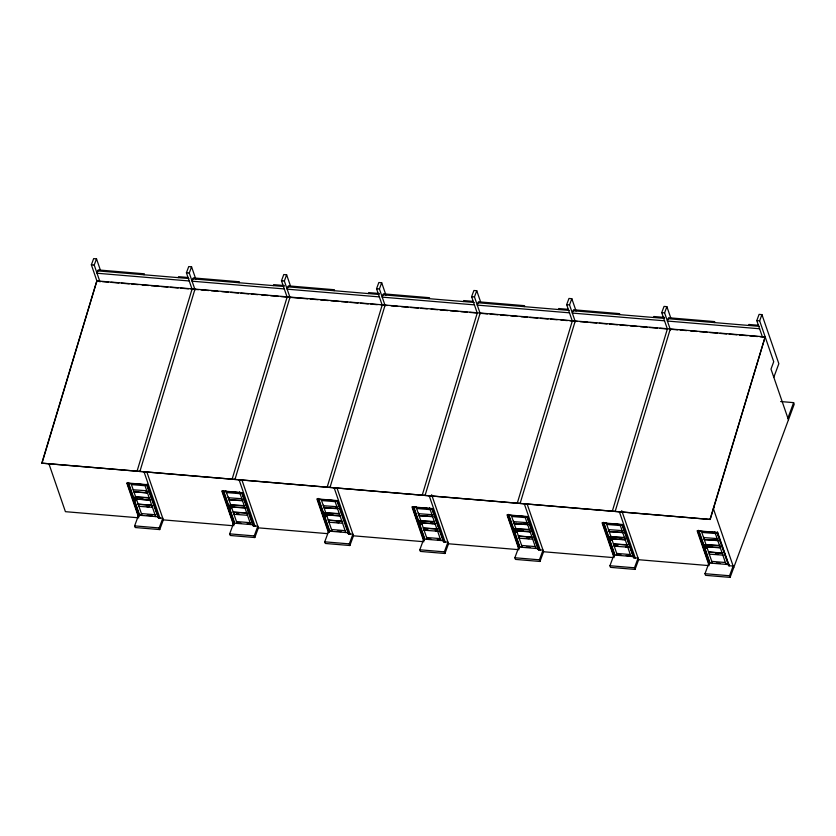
<?xml version="1.0" encoding="UTF-8"?>
<svg xmlns="http://www.w3.org/2000/svg" width="836" height="836" viewBox="0 0 836 836"><rect width="100%" height="100%" fill="white"/><g stroke="black" fill="none" stroke-linecap="round" stroke-linejoin="round"><path stroke-width="1.25" d="M134.544 499.405C135.38 500.942 134.282 498.914 135.077 499.061M134.575 499.468L134.857 498.475L135.035 499.667M229.576 507.024L229.91 507.797L229.879 507.18M229.858 507.4L230.485 507.41L229.576 507.044M325.538 515.384C324.817 514.412 324.943 516.47 324.922 515.436M419.505 523.043L420.048 522.385M420.602 523.346C421.344 521.643 418.836 524.465 420.393 523.597M421.198 522.667L421.03 522.082M515.248 530.724C517.16 530.494 513.241 532.741 515.655 531.236M609.966 538.321L609.548 538.844M609.82 538.896L610.092 539.669L610.238 539.053M610.531 538.771L610.646 539.439L610.186 539.105M705.312 546.838C706.232 547.256 703.839 548.071 705.574 547.496M705.532 547.465L706.221 547.026L705.417 546.368M41.8 463.165L96.861 280.896L765.149 336.908L710.213 519.449L41.8 463.165L710.213 519.449M41.925 463.437L96.861 280.896M710.088 519.177L765.149 336.908M97.154 281.659L91.364 264.824L93.663 258.606L96.516 258.846L100.31 269.892M100.007 281.899L94.217 265.054L96.516 258.846M143.991 274.772L144.356 273.8L98.251 269.934L97.028 273.236L189.239 280.969M178.214 277.636L178.58 276.674L188.079 277.468M192.217 289.622L186.418 272.787L188.727 266.579L191.569 266.82L195.802 279.078M195.07 289.862L189.27 273.027L191.569 266.82M134.105 491.328L133.917 491.84L147.523 492.979M133.635 497.441L135.422 497.566L136.435 500.534L134.648 500.388L133.697 497.274L135.484 497.42L136.498 500.367L135.359 500.273L134.951 499.092L133.833 498.998L134.115 497.974L133.551 498.183M134.815 499.217L134.648 500.388M135.422 497.587L135.62 497.044M136.592 498.57L136.404 499.082L150.02 500.221M146.864 472.037L163.333 519.877L159.739 529.585L135.171 527.526L134.617 525.886L138.776 514.652M138.201 516.188L138.964 516.146L139.497 514.704M149.487 497.639L135.693 497.002M239.054 282.735L239.42 281.774L193.315 277.907L192.092 281.199L284.303 288.932M159.739 529.585L159.174 527.944L162.769 518.247L159.916 518.006M273.278 285.609L273.644 284.637L284.334 285.536M287.281 297.595L281.481 280.76L283.78 274.542L286.633 274.783L290.437 285.828M290.134 297.835L284.334 280.99L286.633 274.783M228.447 497.221L228.259 497.733L241.917 498.747M229.168 499.291L228.97 499.803L242.774 500.44M228.698 505.414L230.485 505.54L231.488 508.507L229.712 508.33M230.015 507.055L228.98 506.72M230.475 505.561L230.945 504.463M234.153 513.785L233.965 514.297L247.623 515.289M241.917 480.01L258.397 527.85L254.802 537.548L230.234 535.489L229.67 533.859L233.84 522.615M233.265 524.151L234.028 524.109L234.561 522.678L224.121 492.362M244.551 505.602L230.757 504.975M245.261 507.682L231.467 507.055L234.132 506.741M247.048 512.844L233.244 512.217M334.118 290.709L334.484 289.737L288.378 285.87L287.156 289.172L379.366 296.905M253.789 525.875L253.099 525.708L253.632 524.276M254.802 537.548L254.238 535.918L257.833 526.21L254.98 525.969M368.342 293.572L368.697 292.6L379.398 293.499M382.345 305.558L376.545 288.723L378.844 282.516L381.697 282.756L385.918 295.014M385.197 305.798L379.398 288.963L381.697 282.756M323.511 505.184L323.323 505.696L336.981 506.71M323.95 512.844L323.762 513.377L325.549 513.503L326.552 516.47L324.776 516.303M324.149 514.15L323.825 513.21L325.601 513.356L326.615 516.303L323.95 514.934L324.243 513.91M324.89 515.687L325.35 515.488M325.538 513.523L325.737 512.99L339.615 513.565M326.719 514.506L326.531 515.018L340.325 515.645M328.496 519.668L328.308 520.18L341.914 521.33M329.217 521.748L329.029 522.26L342.687 523.263M336.981 487.973L353.461 535.813L349.866 545.521L325.298 543.463L324.734 541.822L328.297 532.198M328.329 532.124L329.091 532.083L329.624 530.641L319.185 500.336M429.181 298.671L429.537 297.7L383.431 293.844L382.219 297.135L474.42 304.868M349.866 545.521L349.302 543.881L352.896 534.183L350.044 533.943M463.405 301.545L463.761 300.573L473.27 301.368M477.408 313.531L471.608 296.686L473.907 290.479L476.76 290.719L480.564 301.754M480.261 313.761L474.461 296.926L476.76 290.719M418.575 513.158L418.387 513.67L432.045 514.683M419.285 515.227L419.097 515.739L432.891 516.376M418.815 521.35L420.612 521.476M418.972 520.933L418.731 522.082L418.888 521.173L420.665 521.319L421.616 524.444L419.829 524.287L420.184 523.284M420.006 523.137L420.121 523.336M421.062 520.4L420.874 520.912L434.678 521.539M421.783 522.479L421.595 522.991L435.389 523.618M424.28 529.721L424.082 530.233L437.75 531.226M431.627 494.713L448.514 543.787L444.93 553.484L420.362 551.426L419.797 549.795L423.361 540.171L424.155 540.046L424.688 538.614L413.83 507.086M437.165 528.78L423.371 528.153M437.698 531.372L437.886 530.86L435.41 530.651M524.245 306.645L524.6 305.673L478.495 301.806L477.272 305.109L569.483 312.831M444.93 553.484L444.365 551.854L447.95 542.146L445.107 541.906M558.469 309.508L558.824 308.536L568.334 309.341M572.472 321.494L566.672 304.659L568.971 298.452L571.824 298.692L576.046 310.95M575.314 321.735L569.525 304.9L571.824 298.692M513.638 521.121L513.44 521.633L527.108 522.646L527.819 524.726L514.213 523.587L513.503 521.507M513.879 529.313L515.864 528.906M513.889 529.805L514.077 530.87L516.742 532.239M515.06 531.09L514.976 531.591M514.892 532.26L516.69 532.386L515.728 529.293L513.941 529.146L514.276 530.087M516.847 530.442L516.658 530.954L530.452 531.581M516.711 530.829L515.99 528.749L529.606 529.888L530.317 531.968L516.711 530.829L516.125 528.362M518.623 535.604L518.435 536.116L532.041 537.266M519.334 537.684L519.146 538.196L532.814 539.199L532.093 537.12L518.487 535.98L519.198 538.05M527.108 503.909L543.578 551.75L539.983 561.458L515.425 559.399L514.861 557.758L519.313 545.73M518.456 548.061L519.219 548.019L519.741 546.577L508.894 515.06M527.955 524.339L514.161 523.712L516.826 523.409M529.742 529.501L515.937 528.875M619.309 314.608L619.664 313.636L573.559 309.78L572.336 313.072L664.547 320.805M538.98 549.774L538.29 549.618L538.823 548.176L536.994 548.029M539.983 561.458L539.429 559.817L543.013 550.119L540.16 549.879M653.522 317.481L653.888 316.51L664.578 317.408M667.525 329.468L661.736 312.622L664.035 306.415L666.888 306.655L670.681 317.69M670.566 330.241L664.589 312.863L666.888 306.655M609.413 531.163L609.225 531.675L623.019 532.313M608.942 537.287L610.729 537.412L611.743 540.38L609.956 540.223L609.005 537.109L610.792 537.255L611.806 540.202L610.667 540.108M610.259 538.927L609.141 538.833L608.953 537.767M610.729 537.433L611.189 536.336M611.91 538.415L611.712 538.927L625.516 539.554M613.687 543.578L613.499 544.09L627.293 544.717M614.397 545.657L614.209 546.169L627.867 547.162L627.157 545.082L613.551 543.943L614.261 546.023M621.744 510.65L638.641 559.723L635.047 569.42L610.489 567.362L609.925 565.732L613.488 556.107L614.272 555.982L614.805 554.55L604.376 524.235M624.795 537.475L611.001 536.848M627.815 547.308L628.003 546.796L625.537 546.587M714.362 322.581L714.728 321.609L668.622 317.743L667.4 321.045L759.61 328.767M635.047 569.42L634.482 567.79L638.077 558.082L635.224 557.842M748.586 325.444L748.952 324.472L758.451 325.277M762.589 337.43L756.789 320.596L759.088 314.388L761.941 314.618L778.838 363.691L773.812 377.276M788.452 419.797L770.991 369.094L773.728 361.716L759.642 320.836L761.941 314.618M703.755 537.057L703.567 537.569L717.236 538.583L717.946 540.662L704.34 539.523M704.476 539.136L704.288 539.648L718.082 540.275M704.205 544.696L704.006 545.25L705.793 545.375L706.796 548.343L705.02 548.197L704.069 545.072L705.856 545.229L706.869 548.176L705.73 548.071L705.323 546.901L704.205 546.807L704.487 545.783L703.922 545.981M705.783 545.396L705.992 544.842L719.859 545.438M705.02 548.197L705.302 547.246M706.963 546.378L706.775 546.89L720.58 547.517M708.75 551.541L708.552 552.053L722.168 553.202M709.461 553.62L709.273 554.132L722.931 555.135L722.22 553.056L708.615 551.917M780.646 401.541L793.636 402.638L794.2 404.269L730.11 577.394L705.542 575.335L704.988 573.695L708.552 564.07M708.573 563.997L709.336 563.955L709.868 562.513L699.011 530.996M730.11 577.394L729.546 575.753L733.141 566.056L730.288 565.815M787.888 418.157L793.636 402.638M230.872 507.097L230.13 506.48L229.304 506.971M229.796 507.63L230.893 507.055M229.503 507.4L230.266 507.661M230.788 507.41L230.099 507.63M324.619 514.453L324.619 515.321M324.044 514.683L325.382 514.725M420.393 522.845L419.515 523.002M610.385 538.488L611.116 538.969M609.82 538.917L610.604 538.562L609.778 538.405M610.468 539.481L611.043 539.283M704.863 546.326L705.229 547.58M705.657 547.016L704.842 546.378M705.574 546.744L704.915 547.214M138.692 516.23L127.365 483.333L146.917 484.964L158.725 517.902M233.756 524.193L222.428 491.296L241.97 492.937L253.298 525.834M317.492 499.27L337.033 500.9L317.492 499.27L328.82 532.166M423.883 540.129L412.556 507.233L432.097 508.873L443.916 541.812M518.937 548.102L507.619 515.206L527.161 516.836L538.488 549.733M614 556.065L602.672 523.169L622.224 524.809L634.043 557.748M709.064 564.039L697.736 531.132L717.288 532.772L729.096 565.711M324.817 513.868L325.622 513.889M324.598 514.506L325.194 514.453M420.78 523.42L419.85 523.514M515.122 529.721L516.199 530.233M515.676 531.424L515.039 531.372M705.783 547.413L705.375 547.193M91.364 264.824L94.217 265.054M186.418 272.787L189.27 273.027M281.481 280.76L284.334 280.99M376.545 288.723L379.398 288.963M471.608 296.686L474.461 296.926M566.672 304.659L569.525 304.9M661.736 312.622L664.589 312.863M756.789 320.596L759.642 320.836M97.896 270.906L188.915 278.534M192.949 278.879L283.979 286.508M288.012 286.842L379.032 294.471M383.076 294.815L474.096 302.444M478.14 302.778L569.159 310.407M573.203 310.741L664.223 318.38M668.267 318.715L759.287 326.343M96.997 281.178L98.899 281.335M102.149 281.607L108.586 282.15M111.167 282.359L118.89 283.007M121.471 283.226L129.204 283.874M131.774 284.094L138.222 284.627M142.089 284.951L148.526 285.494M151.107 285.713L158.83 286.361M161.411 286.57L167.848 287.114M170.429 287.333L178.162 287.981M180.733 288.19L188.466 288.838M191.036 289.057L198.498 289.684M201.068 289.893L208.801 290.541M211.383 290.761L217.82 291.304M221.686 291.628L228.124 292.161M230.705 292.381L238.438 293.028M241.008 293.248L248.741 293.896M251.322 294.105L257.76 294.648M261.626 294.972L268.063 295.516M270.645 295.725L278.378 296.372M280.948 296.592L288.681 297.24M290.98 297.438L307.732 298.839M310.302 299.058L318.035 299.706M320.616 299.915L328.339 300.563M330.92 300.782L338.653 301.43M341.224 301.65L347.671 302.183M350.242 302.402L357.975 303.05M360.556 303.269L368.279 303.917M370.86 304.126L377.297 304.67M381.164 304.994L387.329 305.506M391.196 305.83L397.633 306.373M401.499 306.697L407.947 307.24M410.518 307.449L418.251 308.097M420.832 308.317L427.269 308.86M431.136 309.184L437.573 309.717M440.154 309.937L447.887 310.584M450.458 310.804L458.191 311.452M460.772 311.661L467.209 312.204M469.79 312.424L477.513 313.072M479.812 313.26L487.545 313.908M490.126 314.127L497.848 314.775M500.43 314.994L508.163 315.642M510.733 315.851L517.181 316.395M521.047 316.719L527.485 317.262M530.066 317.471L537.788 318.119M540.37 318.338L548.102 318.986M550.673 319.206L557.121 319.739M560.977 320.063L567.425 320.606M569.995 320.825L577.457 321.442M580.027 321.661L587.76 322.309M590.341 322.529L596.779 323.062M599.36 323.281L607.082 323.929M609.663 324.149L617.396 324.796M619.967 325.005L627.7 325.653M630.281 325.873L636.718 326.416M640.585 326.74L647.022 327.273M649.603 327.493L657.336 328.14M659.907 328.36L667.64 329.008M669.939 329.196L677.672 329.844M680.243 330.063L686.69 330.607M690.557 330.931L696.994 331.464M699.575 331.683L707.298 332.331M709.879 332.55L717.612 333.198M720.183 333.407L726.63 333.951M729.201 334.17L736.934 334.818M739.515 335.027L747.238 335.675M749.819 335.894L757.552 336.542M760.123 336.762L765.274 337.19M147.282 484.671L126.758 482.947L138.358 516.617M717.654 532.48L697.13 530.755L708.729 564.425M127.365 483.333L146.917 484.964M222.428 491.296L241.97 492.937M412.556 507.233L432.097 508.873M507.619 515.206L527.161 516.836M602.672 523.169L622.224 524.809M697.736 531.132L717.288 532.772M226.483 492.561L240.089 493.7M416.6 508.497L430.216 509.636M606.727 524.433L620.333 525.572L630.961 556.431M715.397 533.546L701.791 532.407L712.408 563.255M133.196 489.76L146.864 490.774L147.575 492.853L133.969 491.714M608.503 529.606L622.172 530.62L622.883 532.689L609.277 531.55L608.556 529.47M135.338 491.432L137.815 491.641M147.711 492.467L145.234 492.258L147.669 492.592M326.698 507.473L324.034 507.776L337.838 508.403L335.361 508.194M424.239 515.645L426.715 515.854M524.245 524.026L526.722 524.235M614.355 531.581L616.832 531.79M713.129 539.857L715.606 540.066M135.296 491.558L137.773 491.767M324.18 507.389L327.9 507.703M335.32 508.33L337.796 508.528M424.197 515.77L426.673 515.979M514.307 523.326L516.784 523.535M524.203 524.162L526.68 524.36M614.314 531.706L616.79 531.915M713.087 539.993L715.564 540.192M229.033 499.677L242.639 500.816M324.086 507.651L337.702 508.79M432.755 516.752L419.149 515.613L418.439 513.534M135.745 496.877L149.351 498.016L150.072 500.095L136.456 498.956M230.809 504.85L244.415 505.989M325.873 512.813L339.479 513.952M434.542 521.925L420.926 520.786L421.647 522.855L435.253 524.005M706.117 544.685L719.723 545.824L720.444 547.904L706.828 546.765M229.085 506.188L228.897 506.961M140.312 498.883L142.778 499.092M330.429 514.819L332.906 515.028M430.446 523.2L432.912 523.409M520.556 530.755L523.033 530.965M619.33 539.032L621.806 539.241M709.44 546.587L711.917 546.796M140.27 499.008L143.98 499.322M231.614 506.668L234.09 506.877M330.387 514.945L332.864 515.154M430.404 523.326L432.87 523.535M520.514 530.881L522.991 531.09M619.288 539.157L622.998 539.471M709.398 546.713L711.875 546.922M231.52 506.919L245.126 508.069M326.583 514.892L340.189 516.031M515.07 531.644L514.485 530.682L515.31 530.39M230.422 508.236L231.551 508.33L230.537 505.383L228.761 505.237L229.367 507.368M421.678 524.266L419.014 522.897L418.826 521.842M138.243 504.108L151.849 505.247L152.56 507.327L138.901 506.323L138.379 503.742L138.18 504.254L151.797 505.393M233.296 512.071L246.913 513.21M328.36 520.044L341.966 521.183M437.029 529.146L423.424 528.007L424.134 530.087M146.509 506.438L148.986 506.647M236.63 513.994L239.096 514.192M336.636 522.375L339.113 522.584L336.594 522.49M425.514 529.825L427.99 530.024M526.764 538.311L529.23 538.52M615.641 545.762L618.107 545.96L615.599 545.866M715.647 554.143L718.124 554.352M146.467 506.553L148.944 506.752M236.588 514.098L239.054 514.307M425.472 529.93L427.948 530.139M435.368 530.766L437.845 530.975M526.722 538.415L529.188 538.624M625.495 546.702L627.961 546.911M715.606 554.258L718.082 554.456M141.399 513.565L155.005 514.715M236.452 521.539L250.069 522.678M331.516 529.501L345.132 530.651M426.579 537.475L440.185 538.614M521.643 545.438L535.249 546.587M616.707 553.411L630.313 554.55M711.77 561.374L725.376 562.513M139.267 514.694L141.315 514.861M147.178 515.352L152.131 515.77M237.288 522.908L241.008 523.221M247.195 523.733L250.904 524.047M328.893 530.588L331.443 530.797M337.305 531.288L341.015 531.602M427.415 538.844L431.125 539.157M437.312 539.669L441.021 539.983M519.02 546.525L519.741 546.577M526.189 547.12L529.899 547.434M617.543 554.78L621.252 555.094M626.206 555.501L631.149 555.919M716.316 563.056L720.026 563.37M726.212 563.882L728.94 564.112M158.38 516.826L139.309 515.227L128.033 482.487M253.444 524.789L234.373 523.19L223.515 491.662M348.507 532.751L329.436 531.153L318.161 498.423M443.571 540.725L424.489 539.126L413.642 507.598M538.635 548.688L519.553 547.089L508.288 514.359M633.698 556.661L614.617 555.062L603.352 522.322M728.752 564.624L709.68 563.025L698.405 530.296M348.163 533.681L348.852 533.838M138.766 517.818L65.417 511.674L48.948 463.834M163.051 519.856L232.544 525.677M258.115 527.829L327.607 533.65M353.179 535.792L423.956 541.728M448.242 543.755L519.02 549.691M543.306 551.729L612.788 557.549M638.359 559.692L709.137 565.627M134.617 525.886L159.174 527.944M229.67 533.859L254.238 535.918M324.734 541.822L349.302 543.881M419.797 549.795L444.365 551.854M514.861 557.758L539.429 559.817M609.925 565.732L634.482 567.79M704.988 573.695L729.546 575.753M705.427 545.709L706.033 545.908M705.041 547.214L705.783 547.172M419.85 523.315L420.414 523.461M325.037 515.572L325.935 515.279L325.591 514.621M135.056 497.901L135.829 498.225M515.331 530.808L514.924 531.393M325.34 514.579L325.935 515.07M229.325 506.919L230.099 507.504M135.463 498.684L135.411 499.364M728.616 565.669L717.142 532.814M633.552 557.706L622.078 524.851M443.425 541.77L431.951 508.915M158.244 517.86L146.77 485.005M609.977 539.377L610.52 539.533M134.46 499.228L134.732 499.719M670.211 329.217L615.15 511.486M667.368 328.987L612.297 511.245M575.158 321.254L520.086 503.512M572.305 321.014L517.244 503.282M480.094 313.281L425.033 495.549M477.241 313.051L422.18 495.309M385.03 305.318L329.969 487.576M382.177 305.077L327.116 487.346M289.967 297.344L234.906 479.613M287.114 297.114L232.053 479.373M194.903 289.381L139.842 471.64M192.05 289.141L136.989 471.41M714.205 506.229L713.432 508.81L733.705 567.686M717.487 531.895L729.253 566.15M714.749 531.665L726.024 564.394M704.163 544.832L704.487 545.783M698.07 531.215L709.336 563.955M619.319 511.642L635.37 558.249M622.841 525.133L625.756 533.629M627.01 537.266L633.28 555.449M634.19 558.176L622.59 524.506L602.066 522.793L614.073 557.664M606.079 522.552L617.355 555.292M603.007 523.252L614.272 555.982M524.256 503.669L540.307 550.287M539.126 550.213L527.537 516.543L507.013 514.819L518.602 548.489M527.014 516.878L538.29 549.618M535.897 548.458L525.269 517.609L511.663 516.47L522.291 547.319M507.943 515.279L519.219 548.019M429.192 495.706L445.243 542.313M444.062 542.24L432.473 508.581L411.949 506.856L423.538 540.526M429.568 507.755L440.833 540.495M415.952 506.616L427.227 539.356M412.88 507.316L424.155 540.046M334.128 487.733L350.18 534.35M348.999 534.277L337.41 500.607L316.886 498.883L328.475 532.553M336.898 500.942L348.361 533.796M345.77 532.532L335.152 501.673L321.546 500.534L332.164 531.382M317.816 499.343L329.091 532.083M239.075 479.77L255.116 526.377M253.935 526.304L242.346 492.644L221.822 490.92L233.829 525.792M241.834 492.979L253.099 525.708M239.441 491.829L250.716 524.559M228.406 497.347L229.127 499.426M225.835 490.68L237.1 523.42M222.752 491.38L234.028 524.109M144.011 471.807L160.063 518.414M147.115 484.086L158.882 518.341M155.653 516.596L145.025 485.737L131.419 484.598L142.047 515.446M128.639 483.187L139.079 513.492M127.699 483.407L138.964 516.146M624.659 537.861L611.053 536.722L611.764 538.792L625.38 539.931L624.659 537.861"/></g></svg>
